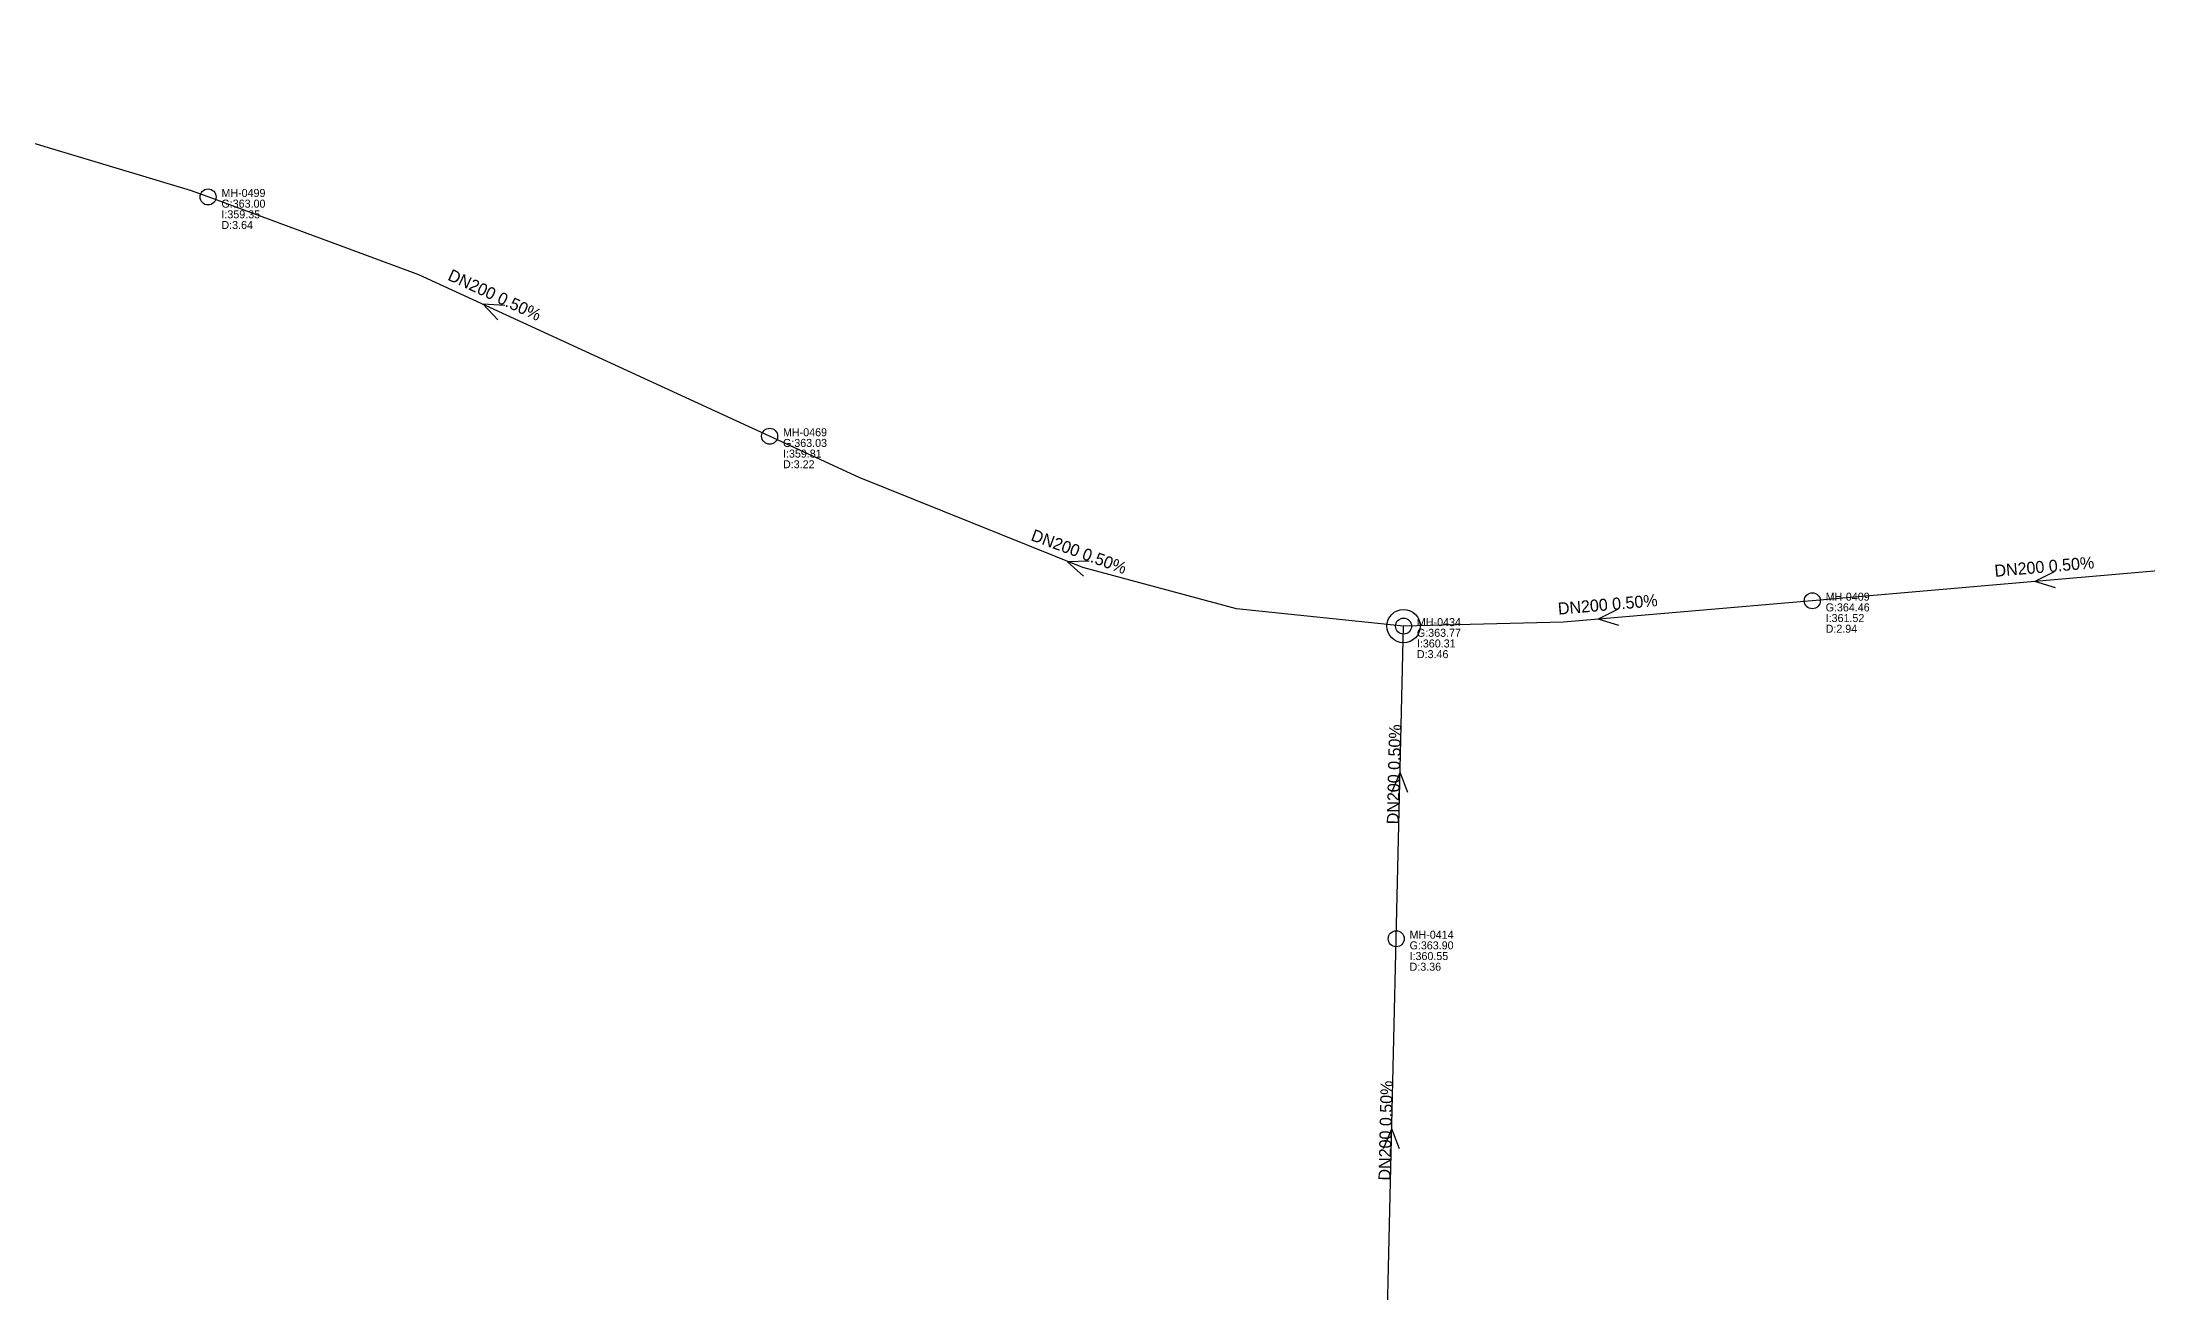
# Model space of a CAD drawing. Header units: metres. Extents: x 449149 to 451990, y 2566737 to 2570847.
# Drawn here: x 450439.7 to 450755.5, y 2570114.1 to 2570301.7 of the extents above; entities that cross this region are included whole.
import ezdxf
from ezdxf.enums import TextEntityAlignment as Align

# ---------------------------------------------------------------- set-up
doc = ezdxf.new("R2010")
doc.units = ezdxf.units.M
for name, color, linetype in [('SEW-DROP', 6, 'Continuous'), ('SEW-LABEL', 2, 'Continuous'), ('SEW-MH', 7, 'Continuous'), ('SEW-MH-LABEL', 8, 'Continuous'), ('SEW-PIPE-DN200', 3, 'Continuous')]:
    doc.layers.add(name, color=color, linetype=linetype)

msp = doc.modelspace()

# ---------------------------------------------------------------- linework, layer by layer
at = {"layer": 'SEW-DROP'}
msp.add_circle((450643.85, 2570214.11), 2.5, dxfattribs=at)
at = {"layer": 'SEW-LABEL'}
for p, q in [((450508.03, 2570260.03), (450505.81, 2570262.37)), ((450509.04, 2570262.21), (450505.81, 2570262.37)), ((450596.69, 2570223.85), (450593.46, 2570223.75)), ((450595.87, 2570221.6), (450593.46, 2570223.75)), ((450741.41, 2570222.26), (450738.52, 2570220.81)), ((450741.62, 2570219.87), (450738.52, 2570220.81)), ((450675.93, 2570216.6), (450673.05, 2570215.14)), ((450676.14, 2570214.2), (450673.05, 2570215.14)), ((450642.07, 2570189.2), (450643.34, 2570192.17)), ((450644.47, 2570189.15), (450643.34, 2570192.17)), ((450640.82, 2570135.78), (450642.09, 2570138.75)), ((450643.22, 2570135.72), (450642.09, 2570138.75))]:
    msp.add_line(p, q, dxfattribs=at)
at = {"layer": 'SEW-MH'}
for centre in [(450464.56, 2570278.46), (450548.78, 2570242.58), (450705.15, 2570217.92), (450643.85, 2570214.11), (450642.75, 2570167.24)]:
    msp.add_circle(centre, 1.2, dxfattribs=at)
at = {"layer": 'SEW-PIPE-DN200'}
for points in [[(450464.56, 2570278.46), (450461.9, 2570279.44), (450426.79, 2570289.97), (450377.65, 2570301.68)], [(450548.78, 2570242.58), (450496.18, 2570266.81), (450464.56, 2570278.46)], [(450643.85, 2570214.11), (450618.78, 2570216.69), (450595.73, 2570222.89), (450562.22, 2570236.39), (450548.78, 2570242.58)], [(450774.89, 2570223.95), (450705.15, 2570217.92)], [(450705.15, 2570217.92), (450667.81, 2570214.69), (450643.85, 2570214.11)], [(450642.75, 2570167.24), (450643.85, 2570214.11)], [(450641.35, 2570107.26), (450642.75, 2570167.24)]]:
    msp.add_lwpolyline(points, dxfattribs=at)

# ---------------------------------------------------------------- texts
at = {"layer": 'SEW-LABEL'}
for rotation, p in [(335.2674, (450507.17, 2570262.95)), (339.9104, (450594.87, 2570224.44)), (4.9448, (450740.02, 2570222.14)), (4.9448, (450674.54, 2570216.47)), (88.6595, (450643.3, 2570191.87)), (88.6595, (450642.05, 2570138.45))]:
    msp.add_text('DN200 0.50%', height=1.8, rotation=rotation, dxfattribs=at).set_placement(p, align=Align.CENTER)
at = {"layer": 'SEW-MH-LABEL'}
for s, p in [('MH-0499', (450466.56, 2570278.46)), ('G:363.00', (450466.56, 2570276.86)), ('I:359.35', (450466.56, 2570275.26)), ('D:3.64', (450466.56, 2570273.66)), ('G:363.03', (450550.78, 2570240.98)), ('MH-0469', (450550.78, 2570242.58)), ('D:3.22', (450550.78, 2570237.78)), ('I:359.81', (450550.78, 2570239.38)), ('MH-0409', (450707.15, 2570217.92)), ('G:364.46', (450707.15, 2570216.32)), ('I:361.52', (450707.15, 2570214.72)), ('G:363.77', (450645.85, 2570212.51)), ('MH-0434', (450645.85, 2570214.11)), ('D:2.94', (450707.15, 2570213.12)), ('D:3.46', (450645.85, 2570209.31)), ('I:360.31', (450645.85, 2570210.91)), ('MH-0414', (450644.75, 2570167.24)), ('G:363.90', (450644.75, 2570165.64)), ('I:360.55', (450644.75, 2570164.04)), ('D:3.36', (450644.75, 2570162.44))]:
    msp.add_text(s, height=1.2, dxfattribs=at).set_placement(p)

doc.saveas('drawing.dxf')
